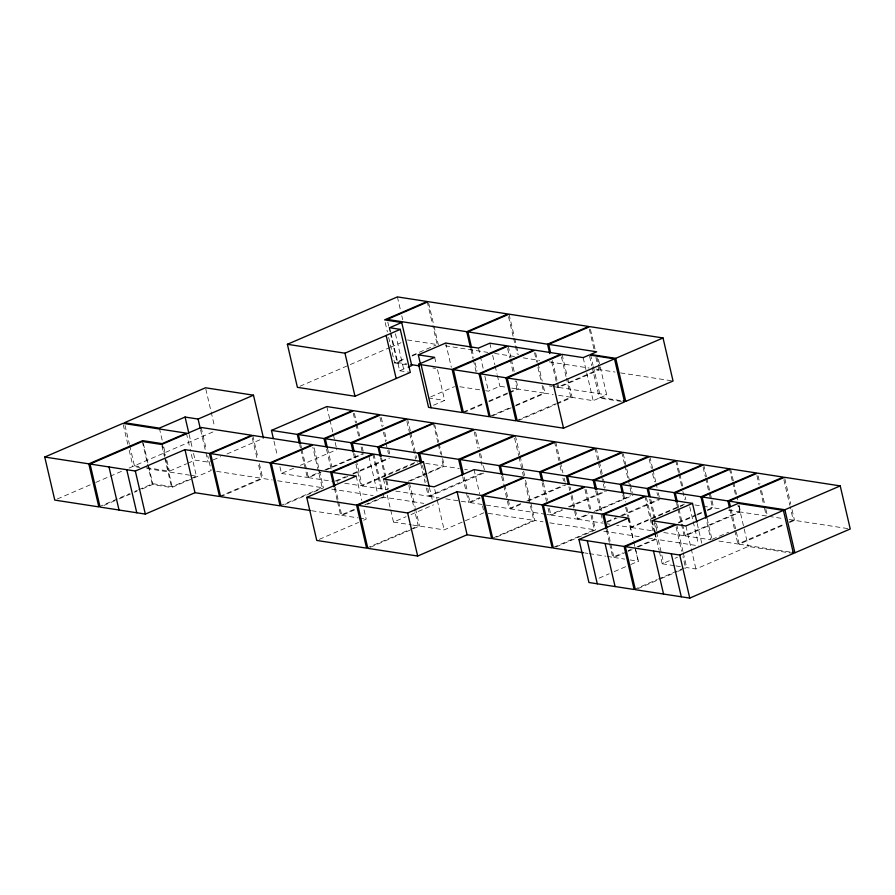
<?xml version="1.0" encoding="UTF-8"?>
<svg xmlns="http://www.w3.org/2000/svg" width="895" height="895" viewBox="0 0 895 895"><rect width="100%" height="100%" fill="white"/><g stroke="black" fill="none" stroke-linecap="round" stroke-linejoin="round"><path stroke-width="0.67" stroke-dasharray="4.47 3.36" d="M299.97 386.248L389.504 347.674M390.779 347.126L401.016 342.718M57.336 498.985L94.501 482.976M95.787 482.416L122.704 470.826M129.104 468.063L132.952 466.407L139.855 467.47M129.719 445.598L134.418 465.78L215.538 430.831M388.654 337.359L394.594 362.922L404.629 358.604M412.147 355.36L435.954 345.101M390.298 332.862L397.179 362.464L404.663 359.242M412.147 356.02L417.137 353.872M390.914 333.097L399.673 370.765L406.912 367.655M146.523 467.649L169.39 471.184L186.529 463.8M187.749 463.274L195.099 460.108L208.099 462.122L211.88 460.489M98.83 506.894L129.618 493.626M134.753 491.422L137.315 490.315M138.602 489.766L152.721 483.68L172.142 486.69L190.042 478.97M103.898 505.44L117.916 499.399M119.192 498.851L133.21 492.821M134.485 492.261L137.036 491.165M142.137 488.972L152.329 484.575L171.627 487.562L211.198 470.513L207.752 455.712M213.133 459.952L220.696 456.696M226.994 453.978L263.51 438.248M191.317 478.422L196.43 476.218L190.176 449.312M430.808 396.821L454.47 386.629M219.51 496.479L261.676 478.322L258.23 463.52M220.629 496.658L262.794 478.489L272.248 479.955M433.527 405.222L444.658 400.423L437.454 369.478M279.922 466.731L281.489 473.455L294.063 468.04M300.362 465.333L336.844 449.614M485.616 390.712L488.469 391.16L499.846 386.248L506.447 387.267M281.489 473.455L307.309 477.449L319.884 472.034M324.919 469.864L362.665 453.608M301.85 449.368L308.428 477.628L321.003 472.202M326.037 470.032L363.784 453.776M463.431 411.968L483.837 403.186M488.938 400.982L508.069 392.748M509.344 392.2L516.997 388.9L515.117 380.822M463.442 412.718L483.848 403.936M488.95 401.732L508.08 393.498M509.356 392.95L518.283 389.101L543.914 393.062L541.408 382.299M335.289 481.04L345.358 476.699M352.898 473.455L388.128 458.274M347.898 476.364L335.323 481.778L338.019 482.192M352.932 474.193L389.414 458.475M280.057 505.843L322.222 487.674L312.836 447.31M285.08 504.366L323.408 487.853L313.709 446.146M490.348 416.13L510.754 407.348M515.856 405.144L543.914 393.062M553.446 386.618L557.563 387.255L598.721 369.523L597.782 365.484M492.742 415.761L514.424 406.419M515.699 405.871L545.033 393.229L553.177 394.494M557.753 383.384L558.681 387.423L599.84 369.702L615.033 372.051M344.765 483.244L360.942 485.739L416.298 461.898M356.288 460.377L362.24 485.94L417.596 462.1M515.99 420.84L555.526 403.813M556.802 403.265L570.831 397.223L566.445 378.384M518.552 420.493L555.538 404.562M556.813 404.014L572.118 397.425L593.184 400.669L599.326 398.029L623.188 401.721M593.363 366.547L600.567 397.492L606.709 394.852L598.252 358.515M408.12 481.253L443.349 466.071L441.783 459.348M410.413 480.872L426.77 473.824M428.034 473.276L444.39 466.239L459.269 468.532M311.639 510.721L340.659 515.207L355.986 508.595M364.936 504.746L382.825 497.038M338.646 501.927L341.778 515.375L355.863 509.311M367.397 504.344L383.944 497.217L423.838 503.382M319.291 539.349L358.593 522.423M363.661 520.241L366.2 519.156L363.694 508.382M395.791 491.131L428.269 496.143L483.624 472.303M427.765 488.29L429.645 496.356L484.989 472.515M390.679 509.971L393.498 522.087L405.994 516.706M410.984 514.558L433.471 504.869M445.777 498.851L468.644 502.386L479.966 497.508M468.477 495.875L470.043 502.598L480.1 498.269M366.592 548.143L409.407 529.706M410.671 529.158L418.222 525.902L414.463 509.758M370.362 547.259L411.968 529.337M413.221 528.788L419.531 526.07L444.166 529.885L464.113 521.282M465.366 520.745L484.072 512.69M486.22 505.104L509.132 508.64L521.718 503.225M526.752 501.055L563.235 485.336M504.758 484.62L510.396 508.841L522.971 503.415M528.005 501.256L565.741 484.989M492.932 537.996L533.812 520.375L524.425 480.011M496.602 537.067L534.93 520.554L543.041 521.807M546.912 514.48L549.619 514.905L562.205 509.479M568.493 506.771L604.975 491.053M549.351 508.371L550.917 515.106L562.239 510.228M569.791 506.973L606.273 491.254M550.917 515.106L576.414 519.044L589 513.618M594.023 511.459L630.516 495.74M575.384 509.803L577.577 519.223L590.163 513.797M596.45 511.09L632.933 495.371M606.978 521.561L615.782 517.757M620.817 515.598L658.552 499.332M607.011 522.3L617.08 517.959M622.103 515.8L659.85 499.533M553.479 547.348L594.369 529.739L590.924 514.938M555.918 546.979L595.533 529.918L592.087 515.117M684.418 504.075L630.326 527.379L616.733 525.275M629.219 518.127L631.411 527.547L682.997 505.317M678.555 522.311L696.165 514.726M697.418 514.178L702.452 512.007M707.486 509.848L712.521 507.678L709.075 492.876M678.455 523.027L696.075 515.442M697.328 514.905L702.362 512.734M707.397 510.564L713.684 507.857L721.829 509.121M607.235 556.399L612.751 557.261L622.976 552.853M628.089 550.649L630.639 549.552M637.027 546.8L654.916 539.092L654.29 536.407M607.347 529.18L613.925 557.44L626.701 551.935M627.977 551.387L633.089 549.183M638.202 546.979L656.091 539.271L698.85 545.883M663.766 532.547L684.127 535.691L739.483 511.839L737.916 505.116M678.981 508.953L685.246 535.859L740.601 512.018L766.31 515.99L764.117 506.57M599.091 578.148L609.226 573.773M614.306 571.592L629.509 565.036M630.785 564.499L638.381 561.221L635.249 547.762M712.219 539.293L728.575 532.245M659.425 551.689L662.244 563.794L669.986 560.46M674.987 558.301L677.493 557.227M718.909 541.061L737.916 544.003L784.467 523.955M789.491 521.785L793.272 520.152L790.14 506.704M731.025 509.21L739.169 544.194L784.456 524.683M789.491 522.523L794.514 520.353L850.25 528.967M634.13 589.492L657.232 579.546M658.507 578.998L685.458 567.385L682.952 556.623M637.934 588.586L659.76 579.188M661.036 578.629L676.441 571.994M677.728 571.446L686.711 567.575L695.918 568.996L748.254 546.453L792.064 553.233M407.415 339.955L437.207 344.564L432.833 325.724M445.195 345.794L487.741 352.373M494.599 353.435L516.56 356.825M523.206 357.855L539.674 360.405M549.295 361.882L589.1 368.035M595.969 369.098L598.721 369.523M620.559 372.902L671.675 380.8M397.179 362.464L406.789 363.952M432.867 367.979L435.608 368.404M549.329 385.98L552.07 386.405M558.681 387.423L606.709 394.852M394.594 362.922L406.464 364.757M600.567 397.492L620.459 400.568M399.673 370.765L409.093 372.219M511.716 388.083L516.997 388.9M558.603 395.333L570.831 397.223M459.795 386.729L484.262 390.511M428.313 397.895L444.658 400.423M425.729 463.353L443.349 466.071M464.684 469.372L467.38 469.785M694.9 504.959L701.68 505.999M703.034 506.212L712.521 507.678M728.619 510.161L739.483 511.839M768.839 516.381L783.763 518.686M789.2 519.525L793.272 520.152M308.428 477.628L334.025 481.577M362.24 485.94L387.994 489.923L385.174 477.807M429.645 496.356L439.053 497.81M470.043 502.598L484.866 504.892M510.396 508.841L545.558 514.278M577.577 519.223L603.208 523.183M607.213 523.799L609.931 524.224M631.411 527.547L655.811 531.317M685.246 535.859L710.966 539.842L706.267 519.659M739.169 544.194L790.822 552.181M216.657 471.363L261.676 478.322M277.651 480.783L322.222 487.674M331.698 489.14L373.148 495.55M488.222 513.327L533.812 520.375M549.798 522.848L594.369 529.739M603.823 531.194L641.111 536.955M648.014 538.029L654.916 539.092M134.418 465.78L139.799 466.608M146.758 468.544L189.539 475.156M190.915 475.368L196.43 476.218M393.498 522.087L411.353 524.839M412.729 525.052L418.222 525.902M662.244 563.794L674.539 565.696M675.904 565.908L682.728 566.96M341.778 515.375L358.056 517.892M359.41 518.104L366.2 519.156M585.129 552.987L587.892 553.412M589.279 553.625L605.848 556.187M613.925 557.44L624.71 559.106M630.114 559.946L638.381 561.221M784.814 478.646L790.766 504.209M792.019 509.591L794.514 520.353M783.875 479.798L789.826 505.362M758.087 475.804L759.967 483.882M761.533 490.605L764.654 504.064M765.907 509.445L767.474 516.169M756.924 475.625L759.117 485.045M760.37 490.426L763.804 505.227M730.577 468.958L733.397 481.074M733.71 482.416L737.782 499.902M739.035 505.295L740.601 512.018M738.856 506.089L748.254 546.453M729.459 468.79L732.278 480.895M732.591 482.248L735.724 495.696M729.772 509.02L734.471 529.202M734.784 530.545L737.916 544.003M703.66 464.807L706.479 476.912M706.793 478.254L709.925 491.713M710.238 493.055L713.684 507.857M703.123 467.313L705.316 476.733M705.629 478.075L708.762 491.534M707.117 518.485L711.816 538.667M697.194 523.575L701.881 543.757M689.765 506.861L692.898 520.319M693.211 521.662L698.536 544.54M676.743 460.645L679.562 472.75M679.876 474.093L682.695 486.209M685.201 496.971L685.827 499.656M675.658 460.477L678.477 472.582M678.79 473.925L681.61 486.041M682.863 491.422L684.742 499.488M685.906 525.947L695.918 568.996M677.728 503.572L678.667 507.61M676.609 503.393L677.549 507.431M677.862 508.785L684.127 535.691M676.687 524.526L682.952 551.432M683.265 552.774L686.711 567.575M676.072 527.021L681.699 551.242M649.826 456.484L652.645 468.588M652.958 469.931L655.778 482.047M656.091 483.389L657.031 487.428M658.284 492.809L659.223 496.848M649.166 458.967L651.359 468.387M652.612 473.768L654.491 481.846M656.986 492.608L657.612 495.304M650.81 499.41L655.196 518.25M656.449 523.631L657.702 529.012M649.647 499.231L654.032 518.071M654.346 519.413L656.852 530.176M654.334 522.792L656.214 530.869M656.527 532.212L663.732 563.156M652.231 520.745L654.726 531.507M655.039 532.849L659.112 550.347M646.38 497.564L651.392 519.089M651.705 520.442L654.211 531.205M654.525 532.547L656.091 539.271M644.903 496.043L653.037 531.026M623.222 453.664L632.306 492.686M621.745 452.143L624.565 464.248M624.878 465.601L628.01 479.049M628.324 480.391L631.143 492.507M590.443 329.338L595.141 349.52M597.021 357.586L598.274 362.967M598.587 364.321L599.84 369.702M589.324 329.159L594.023 349.341M595.902 357.418L597.468 364.142M623.58 493.906L625.46 501.983M626.713 507.364L628.905 516.773M590.543 354.442L593.049 365.205M628.368 518.16L633.38 539.696M622.808 495.08L624.374 501.815M625.627 507.196L627.82 516.605M628.133 517.959L633.515 541.005M633.828 542.359L634.768 546.386M635.081 547.74L638.202 561.187M589.615 356.322L591.808 365.742M592.121 367.084L599.326 398.029M583.16 357.62L593.184 400.669M596.249 448.205L599.068 460.31M599.381 461.652L602.201 473.768M603.454 479.149L605.333 487.216M594.962 448.003L601.216 474.909M601.529 476.252L604.349 488.368M606.497 530.343L609.316 542.459M609.629 543.802L612.751 557.261M596.976 491.086L601.988 512.622M595.69 490.896L600.702 512.421M601.015 513.764L602.894 521.841M562.105 354.364L567.419 377.242M567.732 378.585L572.118 397.425M561.433 356.859L566.132 377.041M586.135 489.554L590.834 509.736M584.972 489.375L589.671 509.557M552.428 360.517L557.44 382.042M551.622 361.692L556.31 381.874M556.623 383.217L557.563 387.255M570.059 486.936L570.686 489.621M571.939 495.002L575.071 508.461M568.896 486.746L569.835 490.784M571.088 496.166L576.414 519.044M535.635 352.865L537.828 362.285M538.141 363.627L542.213 381.125M543.466 386.506L545.033 393.229M555.728 441.94L560.113 460.78M560.427 462.122L562.933 472.884M564.186 478.266L565.125 482.304M534.516 352.697L536.709 362.117M537.962 367.498L541.095 380.946M554.475 441.738L558.849 460.578M560.102 465.959L561.668 472.694M562.921 478.075L563.548 480.76M509.065 314.167L514.39 337.035M514.703 338.377L516.27 345.112M516.583 346.454L518.462 354.532M508.539 316.673L513.238 336.856M513.551 338.198L517.31 354.353M543.399 482.808L547.471 500.305M542.113 482.606L546.487 501.446M548.053 508.17L549.619 514.905M508.259 346.041L511.079 358.157M511.392 359.499L514.524 372.958M516.404 381.024L518.283 389.101M507.599 348.535L509.792 357.955M510.105 359.298L513.238 372.756M515.375 435.697L519.76 454.537M520.073 455.879L524.761 476.062M525.544 480.19L534.93 520.554M514.603 438.181L518.675 455.667M518.988 457.009L523.374 475.849M489.833 343.199L491.4 349.923M492.653 355.304L494.845 364.724M495.159 366.066L497.038 374.144M497.351 375.486L499.846 386.248M478.445 348.099L480.011 354.823M480.324 356.176L483.457 369.624M484.889 376.336L488.469 391.16M502.878 476.543L504.444 483.278M471.989 349.386L473.869 357.452M475.122 362.833L476.99 370.91M501.625 476.353L503.493 484.43M503.807 485.772L509.132 508.64M470.837 349.207L473.03 358.626M473.343 359.969L476.151 372.074M475.603 432.151L479.362 448.294M480.615 453.675L482.181 460.399M483.434 465.78L484.363 469.819M474.227 431.938L477.986 448.082M479.239 453.463L482.685 468.264M445.688 343.042L451.326 367.252M474.059 469.629L479.686 493.85M482.506 505.966L483.445 509.993M428.627 303.025L433.639 324.561M433.952 325.903L438.337 344.743M427.195 301.514L432.52 324.382M464.091 477.035L467.224 490.494M462.693 476.822L466.138 491.623M466.452 492.966L468.644 502.386M434.646 357.362L436.212 364.097M434.679 424.532L438.751 442.018M439.065 443.361L444.39 466.239M433.325 423.022L438.024 443.204M438.337 444.546L440.53 453.966M397.391 296.905L400.524 310.364M401.777 315.745L402.716 319.772M434.769 489.52L436.961 498.94M437.275 500.283L444.166 529.885M395.433 333.79L404.193 371.47M429.399 487.372L432.218 499.488M422.44 465.411L426.199 481.555M389.661 327.715L390.6 331.754M387.792 322.099L388.732 326.138M389.045 327.481L389.985 331.519M420.751 463.856L425.136 482.696M426.389 488.077L428.269 496.143M385.208 322.558L387.401 331.978M407.572 419.039L410.391 431.155M410.704 432.498L416.656 458.061M406.912 421.534L409.418 432.296M409.731 433.639L415.672 459.202M409.507 483.02L415.146 507.241M415.459 508.584L419.531 526.07M408.825 485.537L414.15 508.416M381.281 417.573L383.161 425.64M384.727 432.375L386.606 440.441M388.799 449.861L389.739 453.899M379.995 417.372L382.187 426.792M383.44 432.173L385.622 441.593M385.935 442.935L388.441 453.698M381.516 457.792L385.588 475.279M386.841 480.66L388.721 488.737M380.476 457.625L384.861 476.464M383.485 479.026L385.991 489.789M387.244 495.17L390.377 508.628M373.92 454.157L382.691 491.836M383.004 493.179L383.944 497.217M372.801 453.989L381.572 491.657M368.908 456.316L377.668 493.995M354.386 413.412L356.579 422.832M356.892 424.174L360.025 437.633M362.218 447.053L363.157 451.091M353.268 413.244L355.46 422.664M355.774 424.006L358.906 437.465M361.099 446.873L362.039 450.912M354.722 453.653L355.975 459.034M353.435 453.452L354.688 458.833M355.942 464.214L360.942 485.739M356.176 476.095L361.815 500.316M326.82 406.565L329.64 418.67M329.953 420.012L333.085 433.471M333.399 434.813L336.218 446.929M327.492 448.149L332.19 468.331M326.518 449.29L331.217 469.472M335.2 487.126L338.332 500.573M334.394 488.29L337.214 500.406M337.527 501.748L340.659 515.207M300.91 445.33L301.537 448.026M299.791 445.162L300.418 447.847M300.731 449.2L307.309 477.449M273.971 441.168L277.416 455.969M252.77 435.44L258.096 458.307M259.349 463.688L262.794 478.489M252.278 437.957L256.977 458.139M205.828 389.124L214.599 426.792M201.174 427.463L206.499 450.33M200.581 429.824L205.593 451.36M205.906 452.702L208.099 462.122M189.147 434.545L192.28 448.003M193.533 453.385L195.099 460.108M186.417 433.169L189.863 447.959M159.366 428.123L162.185 440.239M163.751 446.963L165.631 455.04M166.884 460.422L169.39 471.184M162.118 443.629L172.142 486.69M161.917 445.855L164.423 456.618M164.736 457.96L171.627 487.562M143.323 443.316L152.721 483.68M142.316 441.526L147.317 463.051M147.63 464.393L152.329 484.575M125.02 425.416L129.406 444.244M123.241 424.7L127.94 444.882M129.193 450.263L132.952 466.407"/><path stroke-width="1.34" d="M401.721 322.513L389.661 327.715L400.289 329.36L410.313 372.409L354.991 396.25L297.408 387.345L287.384 344.295L397.391 296.905L427.195 301.514L384.581 319.873L401.721 322.513L411.734 365.574L408.12 367.129M44.75 457.032L122.939 423.357L186.417 433.169L162.118 443.629L142.697 440.631L88.806 463.845L44.75 457.032L54.774 500.092L98.83 506.894L88.806 463.845M253.486 395.198L198.086 419.061L185.075 417.048L159.366 428.123L124.405 422.72L205.514 387.781L253.486 395.198L263.197 436.905M287.384 344.295L344.967 353.189L400.289 329.36M90.059 464.035L142.316 441.526L161.603 444.502L201.174 427.463L251.652 435.261L209.486 453.429L184.985 449.637L135.324 471.027L90.059 464.035L100.072 507.085L145.337 514.088L194.998 492.697L219.51 496.479L209.486 453.429M466.765 331.709L507.912 313.988L428.313 301.682L387.166 319.414L466.765 331.709L470.524 347.853M467.917 331.888L509.065 314.167L588.697 326.474L547.55 344.195L467.917 331.888L471.676 348.032M420.493 364.254L418.301 354.845L445.688 343.042L478.445 348.099L489.833 343.199L506.973 345.839L452.132 369.467L418.558 364.299L428.571 407.348L462.156 412.528L452.132 369.467M210.605 453.597L252.77 435.44L312.21 444.625L270.044 462.782L210.605 453.597L220.629 496.658L280.057 505.843L270.044 462.782M418.558 364.299L434.646 357.362L418.301 354.845M271.465 430.406L326.82 406.565L352.641 410.548L297.285 434.399L271.465 430.406L273.344 438.483M298.404 434.567L353.76 410.727L379.368 414.676L324.012 438.528L298.404 434.567L300.597 443.987M453.429 369.669L508.259 346.041L533.89 350.001L479.049 373.629L453.429 369.669L463.442 412.718L489.073 416.678L479.049 373.629M325.299 438.729L380.655 414.877L406.285 418.838L350.929 442.689L325.299 438.729L327.492 448.149M271.23 462.972L313.395 444.804L372.801 453.989L330.635 472.146L271.23 462.972L281.243 506.022L310.263 510.508M480.179 373.797L535.009 350.18L560.807 354.163L505.966 377.791L480.179 373.797L490.191 416.857L515.99 420.84L505.966 377.791M550.548 352.44L548.669 344.374L589.816 326.641L663.027 337.963L673.051 381.013L625.762 401.385L623.11 400.982M352.216 442.891L407.572 419.039L433.325 423.022L377.97 446.862L352.216 442.891L354.096 450.957M507.264 377.992L562.105 354.364L583.16 357.62L589.302 354.968L614.496 358.861L624.52 401.922L563.537 428.19L517.276 421.042L507.264 377.992L553.513 385.141L614.496 358.861M379.01 447.03L434.366 423.178L473.6 429.242L418.245 453.094L379.01 447.03L381.203 456.45M334.887 485.772L331.754 472.325L373.92 454.157L423.447 461.809L429.085 486.03M548.669 344.374L596.685 351.791L590.543 354.442L615.738 358.336L663.027 337.963M306.739 497.396L356.568 505.093L366.592 548.143L316.763 540.446L306.739 497.396L356.176 476.095L331.754 472.325M419.621 453.306L474.976 429.455L513.976 435.485L458.632 459.336L419.621 453.306L421.813 462.726M423.447 461.809L383.485 479.026L408.198 482.852L356.568 505.093M460.019 459.549L515.375 435.697L554.475 441.738L499.119 465.59L460.019 459.549L463.465 474.35M357.821 505.283L409.507 483.02L434.142 486.824L474.059 469.629L523.799 477.326L481.633 495.483L457.088 491.691L407.65 512.992L357.821 505.283L367.834 548.344L417.663 556.041L467.1 534.751L491.646 538.544L481.633 495.483M500.372 465.78L555.728 441.94L594.962 448.003L539.607 471.844L500.372 465.78L502.565 475.2M482.752 495.662L524.917 477.494L584.346 486.679L542.18 504.847L482.752 495.662L492.776 538.712L552.204 547.897L542.18 504.847M540.904 472.045L596.249 448.205L621.745 452.143L566.401 475.983L540.904 472.045L543.086 481.465M567.553 476.162L622.909 452.322L648.539 456.282L593.184 480.123L567.553 476.162L569.433 484.24M594.47 480.324L649.826 456.484L675.658 460.477L620.302 484.318L594.47 480.324L596.663 489.744M543.343 505.026L585.509 486.858L644.903 496.043L602.738 514.2L543.343 505.026L553.367 548.076L583.753 552.774M621.387 484.486L676.743 460.645L702.497 464.617L647.141 488.469L621.387 484.486L623.58 493.906M648.304 488.648L703.66 464.807L729.459 468.79L674.103 492.63L648.304 488.648L650.184 496.725M607.034 527.837L603.901 514.379L646.067 496.222L692.495 503.393L696.881 522.232M675.222 492.809L730.577 468.958L756.297 472.94L700.942 496.781L675.222 492.809L677.414 502.229M578.931 539.461L624.106 546.442L634.13 589.492L588.944 582.511L578.931 539.461L628.368 518.16L603.901 514.379M702.105 496.96L757.461 473.119L783.248 477.102L727.892 500.943L702.105 496.96L706.804 517.142M692.495 503.393L652.231 520.745L675.445 524.325L624.106 546.442M730.398 506.525L729.145 501.144L784.501 477.292L840.226 485.907L850.25 528.967L794.894 552.808L792.176 552.394M625.348 546.632L676.687 524.526L685.906 525.947L738.23 503.404L783.405 510.385L793.429 553.446L689.765 598.095L635.372 589.693L625.348 546.632L679.752 555.045L783.405 510.385M729.145 501.144L784.881 509.758L840.226 485.907M410.906 364.589L419.14 365.854M784.881 509.758L794.894 552.808M727.892 500.943L729.459 507.678M700.942 496.781L705.954 518.306M674.103 492.63L676.296 502.05M679.752 555.045L689.765 598.095M671.261 553.725L681.285 596.786M647.141 488.469L649.02 496.535M615.738 358.336L625.762 401.385M653.518 550.984L663.542 594.045M620.302 484.318L622.182 492.395M602.738 514.2L606.183 529.001M593.184 480.123L595.376 489.543M605.065 543.5L615.089 586.549M547.55 344.195L549.743 353.614M553.513 385.141L563.537 428.19M587.277 540.748L597.301 583.808M566.401 475.983L568.269 484.061M539.607 471.844L541.486 479.921M499.119 465.59L500.999 473.656M458.632 459.336L462.379 475.48M457.088 491.691L467.1 534.751M421.086 364.69L431.099 407.751M418.245 453.094L420.437 462.514M386.148 335.457L396.161 378.507M407.65 512.992L417.663 556.041M377.97 446.862L380.162 456.282M344.967 353.189L354.991 396.25M350.929 442.689L353.122 452.109M324.012 438.528L325.892 446.594M330.635 472.146L334.081 486.947M297.285 434.399L299.478 443.819M198.086 419.061L200.267 428.481M185.075 417.048L188.834 433.202M184.985 449.637L194.998 492.697M135.324 471.027L145.337 514.088M126.754 469.707L136.767 512.757M109.011 466.966L119.024 510.016"/></g></svg>
